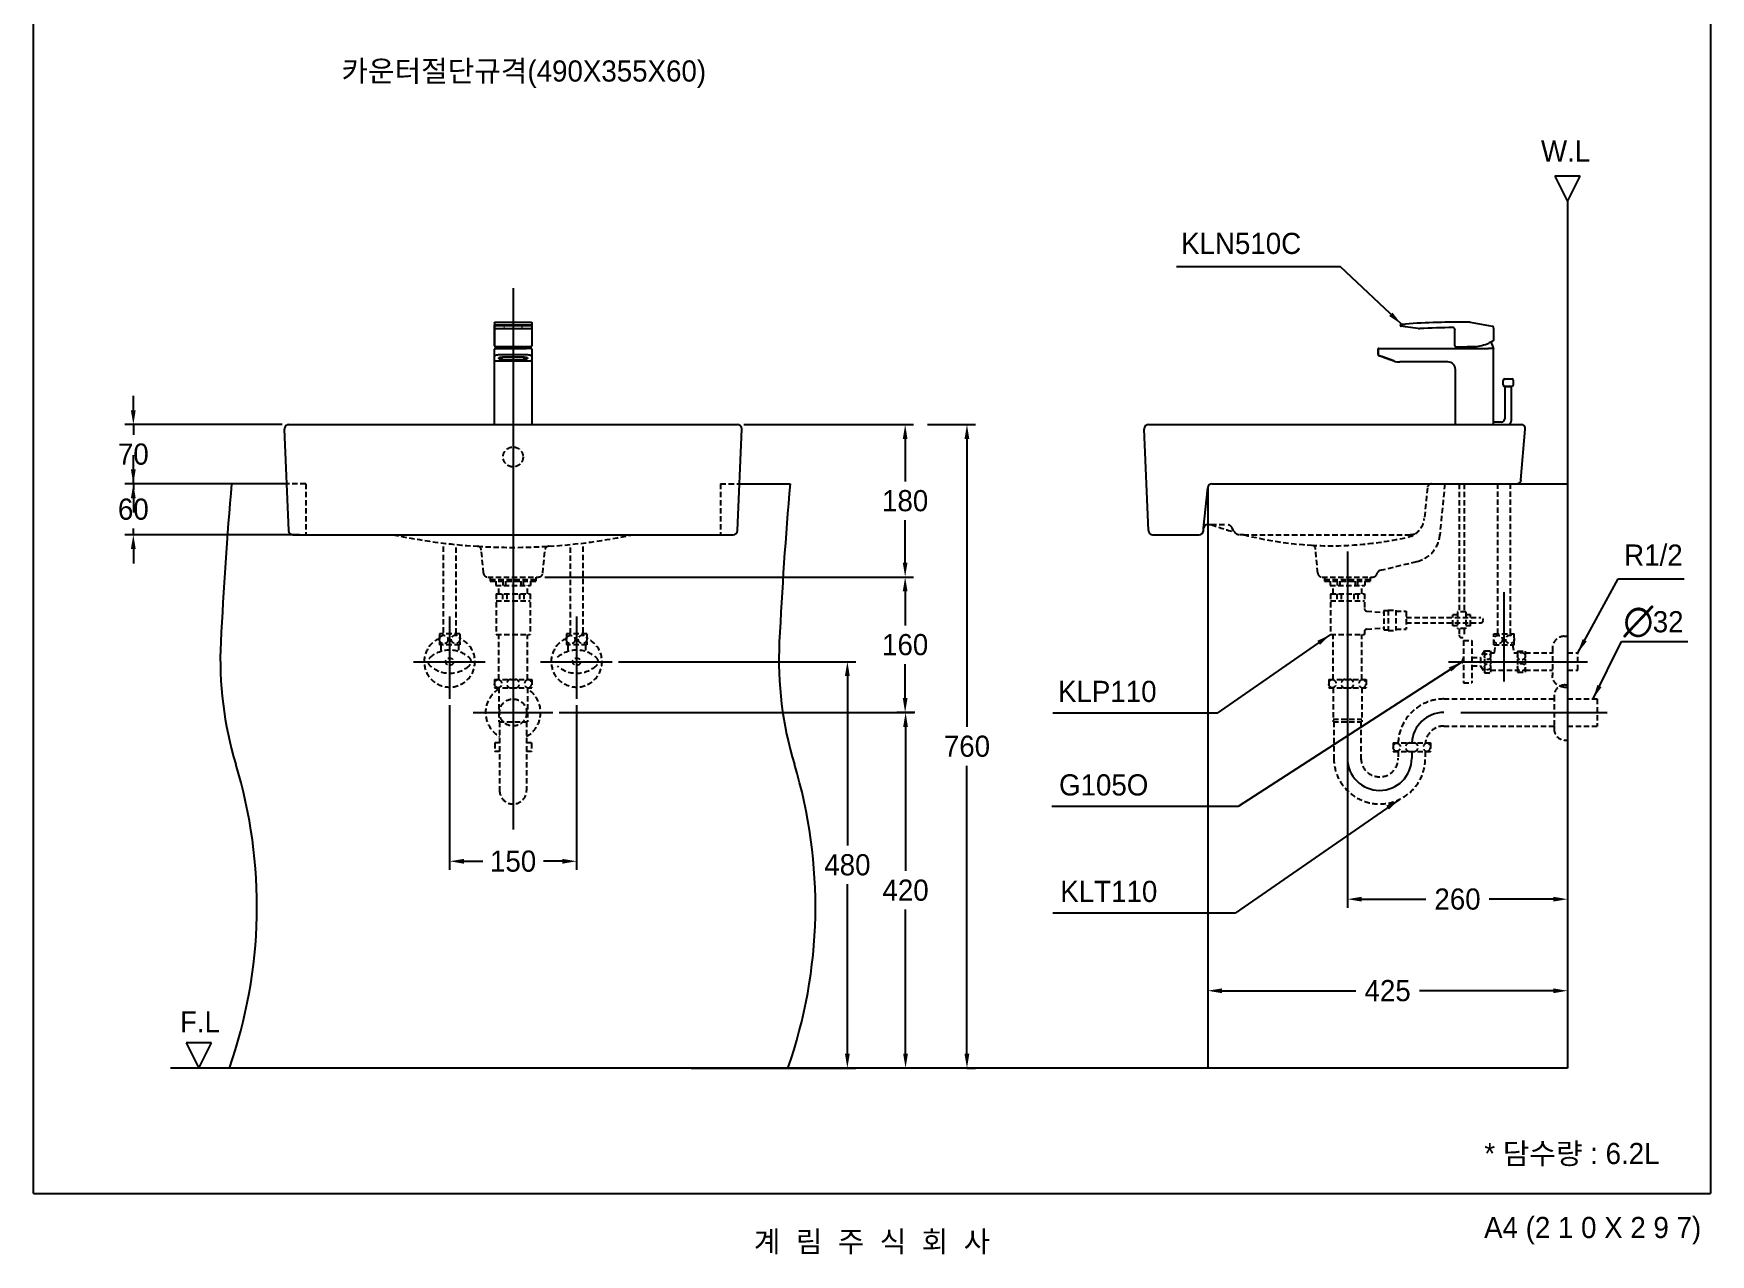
# Model space of a CAD drawing. Header units: millimetres. Extents: x 4364 to 6344, y -6858 to -4003.
# Drawn here: x 4364 to 6344, y -6858 to -5416 of the extents above; entities that cross this region are included whole.
import ezdxf
from ezdxf.enums import TextEntityAlignment as Align
from ezdxf.lldxf.tags import DXFTag

# ---------------------------------------------------------------- set-up
doc = ezdxf.new("R2010")
doc.units = ezdxf.units.MM
doc.linetypes.add('DASHED2', pattern=[9.525, 6.35, -3.175])
for name, color, linetype in [('TEXT', 7, 'Continuous'), ('내부선 및 부속', 4, 'Continuous'), ('도각라인', 7, 'Continuous'), ('외형선', 3, 'Continuous'), ('점선', 6, 'DASHED2'), ('중심선', 1, 'DASHED'), ('치수선', 7, 'Continuous')]:
    doc.layers.add(name, color=color, linetype=linetype)
doc.styles.add('____', font='')
doc.styles.add('타이틀', font='H2GTRM.TTF', dxfattribs={"height": 25})
doc.styles.get('____').set_extended_font_data('굴림')
tags = doc.linetypes.add('DASHDOT', pattern=[70, 31, -13, 13, -13]).pattern_tags.tags
tags[10:11] = [DXFTag(74, 4), DXFTag(75, 0), DXFTag(340, '0'), DXFTag(46, 0.0), DXFTag(50, 0.0), DXFTag(44, 0.0), DXFTag(45, 0.0)]
tags[8:9] = [DXFTag(74, 4), DXFTag(75, 0), DXFTag(340, '0'), DXFTag(46, 0.0), DXFTag(50, 0.0), DXFTag(44, 0.0), DXFTag(45, 0.0)]
tags[6:7] = [DXFTag(74, 4), DXFTag(75, 0), DXFTag(340, '0'), DXFTag(46, 0.0), DXFTag(50, 0.0), DXFTag(44, 0.0), DXFTag(45, 0.0)]
tags[4:5] = [DXFTag(74, 4), DXFTag(75, 0), DXFTag(340, '0'), DXFTag(46, 0.0), DXFTag(50, 0.0), DXFTag(44, 0.0), DXFTag(45, 0.0)]
tags = doc.linetypes.add('DASHED', pattern=[25.72, 12.86, -12.86]).pattern_tags.tags
tags[6:7] = [DXFTag(74, 4), DXFTag(75, 0), DXFTag(340, '0'), DXFTag(46, 0.0), DXFTag(50, 0.0), DXFTag(44, 0.0), DXFTag(45, 0.0)]
tags[4:5] = [DXFTag(74, 4), DXFTag(75, 0), DXFTag(340, '0'), DXFTag(46, 0.0), DXFTag(50, 0.0), DXFTag(44, 0.0), DXFTag(45, 0.0)]
doc.dimstyles.new('MSADIM', dxfattribs={"dimtxt": 33, "dimasz": 17, "dimexe": 10, "dimexo": 7.5, "dimgap": 10, "dimtad": 0, "dimtih": 1, "dimtoh": 1, "dimdec": 0, "dimzin": 1, "dimdsep": 46, "dimtxsty": '____', "dimcen": 11.25, "dimadec": 0, "dimazin": 0, "dimtfac": 1, "dimtdec": 0, "dimtix": 1, "dimtmove": 0, "dimatfit": 3, "dimfxl": 1, "dimtolj": 1, "dimtzin": 1, "dimarcsym": 0})

# ---------------------------------------------------------------- blocks, each defined once
blk = doc.blocks.new('*D9')
at = {"layer": '치수선', "color": 0, "linetype": 'Continuous', "lineweight": -2, "transparency": 16777216}
for p, q in [((4855.2, -6209.4), (4855.2, -6403.6)), ((5005.2, -6209.4), (5005.2, -6403.6)), ((4872.2, -6393.6), (4894.3, -6393.6)), ((4988.2, -6393.6), (4966.2, -6393.6))]:
    blk.add_line(p, q, dxfattribs=at)
at = {"layer": '치수선', "color": 0, "linetype": 'Continuous', "transparency": 16777216}
for points in [[(4872.2, -6390.8), (4872.2, -6396.5), (4855.2, -6393.6)], [(4988.2, -6390.8), (4988.2, -6396.5), (5005.2, -6393.6)]]:
    blk.add_solid(points, dxfattribs=at)
at = {"layer": '치수선', "color": 0, "linetype": 'Continuous', "transparency": 16777216, "insert": (4930.2, -6393.6), "char_height": 25, "attachment_point": 5, "style": '____'}
blk.add_mtext('\\A1;150', dxfattribs=at)
blk = doc.blocks.new('*D10')
at = {"layer": '치수선', "color": 0, "linetype": 'Continuous', "lineweight": -2, "transparency": 16777216}
for p, q in [((5054.8, -6157.9), (5334.9, -6157.9)), ((5324.9, -6174.9), (5324.9, -6375)), ((5324.9, -6620.9), (5324.9, -6420.7)), ((5140.4, -6637.9), (5334.9, -6637.9))]:
    blk.add_line(p, q, dxfattribs=at)
at = {"layer": '치수선', "color": 0, "linetype": 'Continuous', "transparency": 16777216}
for points in [[(5322, -6174.9), (5327.7, -6174.9), (5324.9, -6157.9)], [(5322, -6620.9), (5327.7, -6620.9), (5324.9, -6637.9)]]:
    blk.add_solid(points, dxfattribs=at)
at = {"layer": '치수선', "color": 0, "linetype": 'Continuous', "transparency": 16777216, "insert": (5324.9, -6397.9), "char_height": 25, "attachment_point": 5, "style": '____'}
blk.add_mtext('\\A1;480', dxfattribs=at)
blk = doc.blocks.new('*D11')
at = {"layer": '치수선', "color": 0, "linetype": 'Continuous', "lineweight": -2, "transparency": 16777216}
for p, q in [((4984.7, -6217.9), (5403.6, -6217.9)), ((5393.6, -6234.9), (5393.6, -6405)), ((5393.6, -6620.9), (5393.6, -6450.7)), ((5388.4, -6637.9), (5383.6, -6637.9))]:
    blk.add_line(p, q, dxfattribs=at)
at = {"layer": '치수선', "color": 0, "linetype": 'Continuous', "transparency": 16777216}
for points in [[(5390.8, -6234.9), (5396.4, -6234.9), (5393.6, -6217.9)], [(5390.8, -6620.9), (5396.4, -6620.9), (5393.6, -6637.9)]]:
    blk.add_solid(points, dxfattribs=at)
at = {"layer": '치수선', "color": 0, "linetype": 'Continuous', "transparency": 16777216, "insert": (5393.6, -6427.9), "char_height": 25, "attachment_point": 5, "style": '____'}
blk.add_mtext('\\A1;420', dxfattribs=at)
blk = doc.blocks.new('*D12')
at = {"layer": '치수선', "color": 0, "linetype": 'Continuous', "lineweight": -2, "transparency": 16777216}
for p, q in [((4967.7, -6057.9), (5403.1, -6057.9)), ((5393.1, -6074.9), (5393.1, -6115)), ((5393.1, -6200.9), (5393.1, -6160.7)), ((5404.6, -6217.9), (5383.1, -6217.9))]:
    blk.add_line(p, q, dxfattribs=at)
at = {"layer": '치수선', "color": 0, "linetype": 'Continuous', "transparency": 16777216}
for points in [[(5390.3, -6074.9), (5395.9, -6074.9), (5393.1, -6057.9)], [(5390.3, -6200.9), (5395.9, -6200.9), (5393.1, -6217.9)]]:
    blk.add_solid(points, dxfattribs=at)
at = {"layer": '치수선', "color": 0, "linetype": 'Continuous', "transparency": 16777216, "insert": (5393.1, -6137.9), "char_height": 25, "attachment_point": 5, "style": '____'}
blk.add_mtext('\\A1;160', dxfattribs=at)
blk = doc.blocks.new('*D13')
at = {"layer": '치수선', "color": 0, "linetype": 'Continuous', "lineweight": -2, "transparency": 16777216}
for p, q in [((5202.7, -5877.9), (5403.1, -5877.9)), ((5393.1, -5894.9), (5393.1, -5945)), ((5393.1, -6040.9), (5393.1, -5990.7)), ((4967.7, -6057.9), (5403.1, -6057.9))]:
    blk.add_line(p, q, dxfattribs=at)
at = {"layer": '치수선', "color": 0, "linetype": 'Continuous', "transparency": 16777216}
for points in [[(5390.3, -5894.9), (5395.9, -5894.9), (5393.1, -5877.9)], [(5390.3, -6040.9), (5395.9, -6040.9), (5393.1, -6057.9)]]:
    blk.add_solid(points, dxfattribs=at)
at = {"layer": '치수선', "color": 0, "linetype": 'Continuous', "transparency": 16777216, "insert": (5393.1, -5967.9), "char_height": 25, "attachment_point": 5, "style": '____'}
blk.add_mtext('\\A1;180', dxfattribs=at)
blk = doc.blocks.new('*D14')
at = {"layer": '치수선', "color": 0, "linetype": 'Continuous', "lineweight": -2, "transparency": 16777216}
for p, q in [((5419.6, -5877.9), (5476.1, -5877.9)), ((5466.1, -5894.9), (5466.1, -6235)), ((5466.1, -6620.9), (5466.1, -6280.7)), ((5465.9, -6637.9), (5476.1, -6637.9))]:
    blk.add_line(p, q, dxfattribs=at)
at = {"layer": '치수선', "color": 0, "linetype": 'Continuous', "transparency": 16777216}
for points in [[(5463.2, -5894.9), (5468.9, -5894.9), (5466.1, -5877.9)], [(5463.2, -6620.9), (5468.9, -6620.9), (5466.1, -6637.9)]]:
    blk.add_solid(points, dxfattribs=at)
at = {"layer": '치수선', "color": 0, "linetype": 'Continuous', "transparency": 16777216, "insert": (5466.1, -6257.9), "char_height": 25, "attachment_point": 5, "style": '____'}
blk.add_mtext('\\A1;760', dxfattribs=at)
blk = doc.blocks.new('*D15')
at = {"layer": '치수선', "color": 0, "linetype": 'Continuous', "lineweight": -2, "transparency": 16777216}
for p, q in [((5915.3, -6221.1), (5915.3, -6448.4)), ((6175.3, -6416), (6175.3, -6448.4)), ((5932.3, -6438.4), (6008, -6438.4)), ((6158.3, -6438.4), (6082.6, -6438.4))]:
    blk.add_line(p, q, dxfattribs=at)
at = {"layer": '치수선', "color": 0, "linetype": 'Continuous', "transparency": 16777216}
for points in [[(5932.3, -6435.5), (5932.3, -6441.2), (5915.3, -6438.4)], [(6158.3, -6435.5), (6158.3, -6441.2), (6175.3, -6438.4)]]:
    blk.add_solid(points, dxfattribs=at)
at = {"layer": '치수선', "color": 0, "linetype": 'Continuous', "transparency": 16777216, "insert": (6045.3, -6438.4), "char_height": 25, "attachment_point": 5, "style": '____'}
blk.add_mtext('\\A1;260', dxfattribs=at)
blk = doc.blocks.new('*D16')
at = {"layer": '치수선', "color": 0, "linetype": 'Continuous', "lineweight": -2, "transparency": 16777216}
for p, q in [((5750.3, -6450.1), (5750.3, -6556.5)), ((6175.3, -6518.3), (6175.3, -6556.5)), ((5767.3, -6546.5), (5925.1, -6546.5)), ((6158.3, -6546.5), (6000.4, -6546.5))]:
    blk.add_line(p, q, dxfattribs=at)
at = {"layer": '치수선', "color": 0, "linetype": 'Continuous', "transparency": 16777216}
for points in [[(5767.3, -6543.7), (5767.3, -6549.4), (5750.3, -6546.5)], [(6158.3, -6543.7), (6158.3, -6549.4), (6175.3, -6546.5)]]:
    blk.add_solid(points, dxfattribs=at)
at = {"layer": '치수선', "color": 0, "linetype": 'Continuous', "transparency": 16777216, "insert": (5962.8, -6546.5), "char_height": 25, "attachment_point": 5, "style": '____'}
blk.add_mtext('\\A1;425', dxfattribs=at)
blk = doc.blocks.new('*D17')
at = {"layer": '치수선', "color": 0, "linetype": 'Continuous', "lineweight": -2, "transparency": 16777216}
for p, q in [((4481.8, -5860.9), (4481.8, -5843.9)), ((4657.7, -5877.9), (4471.8, -5877.9)), ((4481.8, -5877.9), (4481.8, -5890)), ((4481.8, -5947.9), (4481.8, -5935.7)), ((4655.5, -5947.9), (4471.8, -5947.9)), ((4481.8, -5964.9), (4481.8, -5981.9))]:
    blk.add_line(p, q, dxfattribs=at)
at = {"layer": '치수선', "color": 0, "linetype": 'Continuous', "transparency": 16777216}
for points in [[(4478.9, -5860.9), (4484.6, -5860.9), (4481.8, -5877.9)], [(4478.9, -5964.9), (4484.6, -5964.9), (4481.8, -5947.9)]]:
    blk.add_solid(points, dxfattribs=at)
at = {"layer": '치수선', "color": 0, "linetype": 'Continuous', "transparency": 16777216, "insert": (4481.8, -5912.9), "char_height": 25, "attachment_point": 5, "style": '____'}
blk.add_mtext('\\A1;70', dxfattribs=at)
blk = doc.blocks.new('*D18')
at = {"layer": '치수선', "color": 0, "linetype": 'Continuous', "lineweight": -2, "transparency": 16777216}
for p, q in [((4481.8, -5930.9), (4481.8, -5913.9)), ((4655.5, -5947.9), (4471.8, -5947.9)), ((4481.8, -5947.9), (4481.8, -5955)), ((4677.8, -6007.9), (4471.8, -6007.9)), ((4481.8, -6007.9), (4481.8, -6000.7)), ((4481.8, -6024.9), (4481.8, -6041.9))]:
    blk.add_line(p, q, dxfattribs=at)
at = {"layer": '치수선', "color": 0, "linetype": 'Continuous', "transparency": 16777216}
for points in [[(4478.9, -5930.9), (4484.6, -5930.9), (4481.8, -5947.9)], [(4478.9, -6024.9), (4484.6, -6024.9), (4481.8, -6007.9)]]:
    blk.add_solid(points, dxfattribs=at)
at = {"layer": '치수선', "color": 0, "linetype": 'Continuous', "transparency": 16777216, "insert": (4481.8, -5977.9), "char_height": 25, "attachment_point": 5, "style": '____'}
blk.add_mtext('\\A1;60', dxfattribs=at)
blk = doc.blocks.new('수전_정면')
at = {"layer": '내부선 및 부속', "linetype": 'Continuous'}
for p, q in [((4908.2, -5757.8), (4908.2, -5760.1)), ((4908.2, -5757.8), (4908.2, -5758)), ((4908.2, -5758), (4908.2, -5761.8)), ((4908.2, -5761.4), (4908.2, -5760.1)), ((4908.2, -5763.4), (4908.2, -5761.4)), ((4909.2, -5756.8), (4951.2, -5756.8)), ((4946.2, -5760.5), (4914.2, -5760.5)), ((4914.2, -5760.5), (4914.2, -5760.7)), ((4914.2, -5760.7), (4946.2, -5760.7)), ((4920.2, -5761), (4919.2, -5761)), ((4919.2, -5761), (4919.2, -5761.7)), ((4919.2, -5761.7), (4919.2, -5761.9)), ((4920.2, -5761.9), (4920.2, -5761)), ((4920.2, -5761.7), (4920.2, -5761)), ((4920.2, -5761.9), (4920.2, -5761.7)), ((4940.2, -5761), (4940.2, -5761.7)), ((4941.2, -5761), (4940.2, -5761)), ((4940.2, -5761.7), (4940.2, -5761.9)), ((4941.2, -5761.7), (4941.2, -5761)), ((4941.2, -5761.9), (4941.2, -5761)), ((4941.2, -5761.9), (4941.2, -5761.7)), ((4946.2, -5760.7), (4946.2, -5760.5)), ((4952.2, -5757.8), (4952.2, -5760.1)), ((4952.2, -5760.1), (4952.2, -5761.4)), ((4952.2, -5761.4), (4952.2, -5763.4)), ((4908.2, -5761.8), (4908.2, -5762.7)), ((4908.2, -5784.9), (4908.2, -5762.2)), ((4908.2, -5762.2), (4908.2, -5763.5)), ((4908.2, -5763.9), (4908.2, -5762.7)), ((4908.2, -5763.5), (4908.2, -5763.4)), ((4908.2, -5763.9), (4908.2, -5780.7)), ((4908.2, -5780.7), (4908.2, -5784.9)), ((4909.2, -5764.4), (4951.2, -5764.4)), ((4919.2, -5761.9), (4920.2, -5761.9)), ((4940.2, -5761.9), (4941.2, -5761.9)), ((4941.2, -5761.9), (4940.2, -5761.9)), ((4941.2, -5761.9), (4941.2, -5761.9)), ((4951.2, -5764.5), (4951.2, -5764.4)), ((4952.2, -5762.2), (4952.2, -5762.2)), ((4952.2, -5762.2), (4952.2, -5784.9)), ((4952.2, -5763.5), (4952.2, -5763.4)), ((4908.2, -5797), (4908.2, -5788.9)), ((4908.2, -5877.9), (4908.2, -5788.9)), ((4908.2, -5801.7), (4908.2, -5797)), ((4909.7, -5785.9), (4909.2, -5785.9)), ((4909.2, -5787.9), (4914.2, -5787.9)), ((4950.8, -5785.9), (4909.7, -5785.9)), ((4914.2, -5787.9), (4946.2, -5787.9)), ((4914.2, -5795.2), (4946.2, -5795.2)), ((4943.2, -5798.1), (4917.2, -5798.1)), ((4917.2, -5800.9), (4917.2, -5798.1)), ((4917.2, -5800.9), (4943.2, -5800.9)), ((4943.2, -5800.9), (4943.2, -5798.1)), ((4951.2, -5787.9), (4946.2, -5787.9)), ((4951.2, -5785.9), (4950.8, -5785.9)), ((4952.2, -5788.9), (4952.2, -5797)), ((4952.2, -5797), (4952.2, -5801.7)), ((4908.2, -5802.9), (4908.2, -5801.7)), ((4908.2, -5877.9), (4908.2, -5802.9)), ((4909.2, -5802.6), (4951.2, -5802.6)), ((4952.2, -5802.9), (4952.2, -5801.7)), ((4952.2, -5802.9), (4952.2, -5802.9)), ((4952.2, -5802.9), (4952.2, -5877.9))]:
    blk.add_line(p, q, dxfattribs=at)
for centre, radius, start, end in [((4951.2, -5763.5), 1, 270, 0), ((4909.2, -5784.9), 1, 180, 270), ((4909.2, -5788.9), 1, 90, 180), ((4909.2, -5788.9), 1, 90, 180), ((4937.9, -5792.9), 27.6, 165.1842, 169.4357), ((4923.6, -5792.9), 27.6, 10.5643, 14.8158), ((4951.2, -5784.9), 1, 270, 0), ((4951.2, -5788.9), 1, 0, 90)]:
    blk.add_arc(centre, radius, start, end, dxfattribs=at)
for points, knots in [([(4914.2, -5760.5), (4913.8, -5760.5), (4913.1, -5760.5), (4912.3, -5760.5), (4911.6, -5760.4), (4911, -5760.4), (4910.3, -5760.4), (4909.7, -5760.3), (4909.2, -5760.3), (4909, -5760.3), (4908.9, -5760.3), (4908.7, -5760.2), (4908.3, -5760.2), (4908.2, -5760.1), (4908.2, -5760.1)], [0, 0, 0, 0, 0.142857, 0.214286, 0.285714, 0.357143, 0.428571, 0.571429, 0.642857, 0.678571, 0.696429, 0.714286, 0.857143, 1, 1, 1, 1]), ([(4908.2, -5761.4), (4908.2, -5761.3), (4908.7, -5761), (4910.4, -5760.8), (4912.5, -5760.7), (4913.8, -5760.7), (4914.2, -5760.7)], [0, 0, 0, 0, 0.285714, 0.571429, 0.857143, 1, 1, 1, 1]), ([(4908.3, -5757.7), (4908.3, -5757.7), (4908.3, -5757.6), (4908.3, -5757.4), (4908.5, -5757.2), (4908.7, -5757), (4909, -5756.9), (4909.1, -5756.8), (4909.2, -5756.8)], [0, 0, 0, 0, 0.097046, 0.215477, 0.366984, 0.6013, 0.806128, 1, 1, 1, 1]), ([(4952.1, -5760.2), (4952.1, -5760.2), (4952, -5760.2), (4951.7, -5760.3), (4951, -5760.3), (4950.2, -5760.4), (4949.5, -5760.4), (4948.7, -5760.4), (4947.6, -5760.5), (4946.7, -5760.5), (4946.2, -5760.5)], [0, 0, 0, 0, 0.022938, 0.185782, 0.348626, 0.511469, 0.592891, 0.674313, 0.837156, 1, 1, 1, 1]), ([(4946.2, -5760.7), (4947.1, -5760.7), (4948.9, -5760.7), (4951.1, -5760.9), (4951.9, -5761.1), (4952.1, -5761.2), (4952.1, -5761.2)], [0, 0, 0, 0, 0.32589, 0.651781, 0.977671, 1, 1, 1, 1]), ([(4951.2, -5756.8), (4951.3, -5756.8), (4951.4, -5756.8), (4951.6, -5756.9), (4951.8, -5757), (4952, -5757.2), (4952.1, -5757.3), (4952.2, -5757.5), (4952.2, -5757.6), (4952.2, -5757.7), (4952.2, -5757.7), (4952.2, -5757.8)], [0, 0, 0, 0, 0.020818, 0.239105, 0.419032, 0.574027, 0.708164, 0.821662, 0.913084, 0.980269, 1, 1, 1, 1]), ([(4908.2, -5797), (4908.2, -5796.7), (4908.7, -5796.2), (4910.4, -5795.5), (4912.5, -5795.2), (4913.8, -5795.2), (4914.2, -5795.2)], [0, 0, 0, 0, 0.285714, 0.571429, 0.857143, 1, 1, 1, 1]), ([(4946.2, -5795.2), (4947.1, -5795.2), (4948.9, -5795.3), (4951.1, -5795.8), (4951.9, -5796.3), (4952.1, -5796.6), (4952.1, -5796.6)], [0, 0, 0, 0, 0.326484, 0.652968, 0.979452, 1, 1, 1, 1]), ([(4908.2, -5802.8), (4908.2, -5802.9), (4908.2, -5802.9), (4908.2, -5803), (4908.3, -5803), (4908.3, -5803.1)], [0, 0, 0, 0, 0.003909, 0.003909, 1, 1, 1, 1]), ([(4952.2, -5803), (4952.2, -5803.1), (4952.2, -5803.1), (4952.2, -5803.1), (4952.2, -5803.1)], [0, 0, 0, 0, 0.705199, 1, 1, 1, 1])]:
    blk.add_open_spline(points, degree=3, knots=knots, dxfattribs=at)
for points, degree in [([(4952.2, -5759.9), (4952.2, -5760.1), (4952.1, -5760.2)], 2), ([(4952.2, -5760.1), (4952.2, -5760.1), (4952.2, -5760.2), (4952.1, -5760.2)], 3), ([(4952.1, -5761.2), (4952.2, -5761.4), (4952.2, -5761.5)], 2), ([(4952.1, -5761.2), (4952.2, -5761.3), (4952.2, -5761.3), (4952.2, -5761.4)], 3), ([(4952.2, -5759.9), (4952.2, -5760), (4952.2, -5760.1), (4952.2, -5760.1)], 3), ([(4952.2, -5761.4), (4952.2, -5761.4), (4952.2, -5761.5), (4952.2, -5761.5)], 3), ([(4951.9, -5764.3), (4951.8, -5764.4), (4951.8, -5764.5), (4951.7, -5764.5)], 3), ([(4951.7, -5764.4), (4951.7, -5764.4), (4951.7, -5764.5), (4951.7, -5764.5)], 3), ([(4952.1, -5796.6), (4952.2, -5796.7), (4952.2, -5796.9), (4952.2, -5797)], 3), ([(4952.1, -5796.6), (4952.2, -5796.9), (4952.2, -5797.2)], 2), ([(4952.2, -5797), (4952.2, -5797), (4952.2, -5797.1), (4952.2, -5797.2)], 3)]:
    blk.add_open_spline(points, degree=degree, dxfattribs=at)
for points in [[(4909.2, -5764.4), (4908.2, -5764.4), (4908.2, -5763.4)], [(4952.2, -5763.4), (4952.2, -5764.4), (4951.2, -5764.4)], [(4909.2, -5802.6), (4908.2, -5802.6), (4908.2, -5801.7)], [(4952.2, -5801.7), (4952.2, -5802.6), (4951.2, -5802.6)]]:
    blk.add_rational_spline(points, [1, 0.707106769085, 1], degree=2, dxfattribs=at)
for points in [[(4917.2, -5800.9), (4913.2, -5800.9), (4913.2, -5799.5), (4913.2, -5798.1), (4917.2, -5798.1)], [(4943.2, -5798.1), (4947.2, -5798.1), (4947.2, -5799.5), (4947.2, -5800.9), (4943.2, -5800.9)]]:
    blk.add_rational_spline(points, [1, 0.707106769085, 1, 0.707106769085, 1], degree=2, knots=[0, 0, 0, 0.5, 0.5, 1, 1, 1], dxfattribs=at)
blk = doc.blocks.new('수전_측면')
at = {"layer": '내부선 및 부속', "linetype": 'Continuous'}
for p, q in [((5977.8, -5760.7), (5977.8, -5760.5)), ((5977.8, -5760.5), (5977.8, -5760.7)), ((5983.6, -5762.3), (5978.6, -5761.7)), ((6060.2, -5757), (6081.9, -5760.8)), ((6081.9, -5760.8), (6086.9, -5761.7)), ((5998.7, -5764.4), (5983.6, -5762.3)), ((6042.3, -5784.9), (6042.3, -5766.3)), ((6087.8, -5762.7), (6087.8, -5762.8)), ((6087.8, -5763.9), (6087.8, -5762.8)), ((6087.8, -5763.9), (6087.8, -5778.3)), ((5951.5, -5795.2), (5951.5, -5788.9)), ((5951.5, -5788.9), (5951.5, -5795.2)), ((5957.2, -5797.9), (5952.2, -5796.1)), ((5952.2, -5796.1), (5957.2, -5797.9)), ((5952.5, -5787.9), (5957.5, -5787.9)), ((5957.2, -5797.9), (5970.2, -5802.6)), ((5970.2, -5802.6), (5957.2, -5797.9)), ((5957.5, -5787.9), (6081.8, -5787.9)), ((5957.8, -5798.1), (5965.3, -5800.9)), ((5965.3, -5800.9), (5957.8, -5798.1)), ((6043.3, -5785.9), (6056.7, -5785.9)), ((6043.8, -5785.9), (6048.2, -5785.9)), ((6058.8, -5785.9), (6056.7, -5785.9)), ((6065.8, -5785.9), (6058.8, -5785.9)), ((6086.8, -5787.9), (6081.8, -5787.9)), ((6086.8, -5787.9), (6087.8, -5787.9)), ((6087.8, -5787.9), (6087.8, -5788.9)), ((6087.8, -5877.9), (6087.8, -5788.9)), ((6033.8, -5803.9), (5977, -5803.9)), ((6042.8, -5877.9), (6042.8, -5812.9)), ((6099.2, -5830.9), (6099.2, -5825.9)), ((6105.2, -5832.9), (6101.1, -5832.9)), ((6101.2, -5823.9), (6109.3, -5823.9)), ((6101.2, -5832.9), (6101.2, -5870.9)), ((6101.2, -5832.9), (6109.2, -5832.9)), ((6107.5, -5832.9), (6102.8, -5832.9)), ((6109.2, -5832.9), (6105.2, -5832.9)), ((6109.3, -5832.9), (6105.2, -5832.9)), ((6109.2, -5870.9), (6109.2, -5832.9)), ((6111.2, -5825.8), (6111.2, -5830.9)), ((6087.8, -5855.9), (6087.8, -5850.9))]:
    blk.add_line(p, q, dxfattribs=at)
for centre, radius, start, end in [((5978.8, -5760.7), 1, 202.1993, 262.1993), ((5978.8, -5760.7), 1, 202.1993, 262.1993), ((5978.8, -5760.7), 1, 202.1993, 262.1993), ((5978.8, -5760.7), 1, 202.1993, 262.1993), ((6051.5, -6756.8), 1000, 89.5936, 93.8863), ((6058.5, -5766.8), 10, 80, 89.5936), ((6000.1, -5754.5), 10, 262.1993, 272.9349), ((6051.5, -6756.8), 993.6, 90.6538, 92.9349), ((6039, -5766.4), 3.34, 2.007, 69.3544), ((6060.6, -5792.9), 27.6, 10.5643, 27.3016), ((5952.5, -5788.9), 1, 90, 180), ((5952.5, -5788.9), 1, 90, 180), ((6043.3, -5784.9), 1, 180, 270), ((6074.9, -5792.9), 27.6, 165.1842, 169.4357), ((6060.2, -5730.3), 55.8, 275.72, 293.156), ((5977, -5783.9), 20, 250, 270), ((5977, -5783.9), 20, 250, 270), ((6033.8, -5812.9), 9, 0, 90), ((6101.2, -5825.9), 2, 90, 180), ((6101.1, -5830.9), 1.92, 180, 270), ((6109.3, -5825.8), 1.92, 0, 90), ((6109.3, -5830.9), 1.92, 270, 0)]:
    blk.add_arc(centre, radius, start, end, dxfattribs=at)
for points, degree in [([(5978.7, -5759.5), (5978.2, -5759.5), (5977.8, -5760), (5977.8, -5760.5)], 3), ([(5977.8, -5760.7), (5977.8, -5761.1), (5978.2, -5761.6), (5978.6, -5761.7)], 3), ([(5978.4, -5759.5), (5978.5, -5759.5), (5978.5, -5759.5), (5978.5, -5759.5)], 3), ([(6081.9, -5760.8), (6081.9, -5760.8), (6081.9, -5760.8), (6081.9, -5760.8)], 3), ([(6087.8, -5762.7), (6087.8, -5762.2), (6087.4, -5761.8), (6086.9, -5761.7)], 3), ([(6082.6, -5781.4), (6082.4, -5781.5), (6082.1, -5781.6)], 2), ([(5951.5, -5795.2), (5951.5, -5795.6), (5951.8, -5796), (5952.2, -5796.1)], 3), ([(6082.2, -5781.6), (6082.2, -5781.6), (6082.2, -5781.6), (6082.1, -5781.6)], 3)]:
    blk.add_open_spline(points, degree=degree, dxfattribs=at)
for points, knots in [([(5978.7, -5759.5), (5978.5, -5759.5), (5978.3, -5759.5), (5978.1, -5759.7), (5977.9, -5759.9), (5977.8, -5760.2), (5977.8, -5760.4), (5977.8, -5760.5)], [0, 0, 0, 0, 0.285714, 0.428571, 0.571429, 0.785714, 1, 1, 1, 1]), ([(5978.7, -5759.5), (5978.7, -5759.5), (5978.8, -5759.5), (5979.1, -5759.4), (5979.5, -5759.4), (5979.9, -5759.4), (5980.6, -5759.3), (5981.5, -5759.3), (5982.6, -5759.2), (5983.3, -5759.1), (5983.7, -5759.1)], [0, 0, 0, 0, 0.142857, 0.285714, 0.357143, 0.428571, 0.571429, 0.714286, 0.857143, 1, 1, 1, 1]), ([(6087.1, -5779.2), (6087.1, -5779.2), (6087, -5779.3), (6086.8, -5779.4), (6086.4, -5779.6), (6086.1, -5779.8), (6085.7, -5780), (6085.3, -5780.2), (6084.8, -5780.4), (6084.1, -5780.7), (6083.5, -5781), (6082.9, -5781.3), (6082.7, -5781.4), (6082.6, -5781.5)], [0, 0, 0, 0, 0.022972, 0.19686, 0.283804, 0.370748, 0.457692, 0.5229, 0.63158, 0.718524, 0.892412, 0.935884, 1, 1, 1, 1]), ([(6086.7, -5779.4), (6086.7, -5779.4), (6086.7, -5779.4), (6086.7, -5779.5), (6086.6, -5779.5), (6086.6, -5779.5), (6086.5, -5779.5), (6086.4, -5779.6), (6086.4, -5779.6), (6086.3, -5779.7), (6086.3, -5779.7), (6086.2, -5779.7), (6086.2, -5779.7), (6086.1, -5779.8), (6086.1, -5779.8), (6086, -5779.8), (6085.9, -5779.9), (6085.7, -5780), (6085.7, -5780), (6085.5, -5780.1), (6085.4, -5780.1), (6085.3, -5780.2), (6085.2, -5780.2), (6085.2, -5780.2), (6085.2, -5780.2), (6085.1, -5780.3)], [0, 0, 0, 0, 0.147203, 0.147203, 0.295653, 0.295653, 0.37051, 0.37051, 0.483564, 0.483564, 0.521467, 0.521467, 0.597561, 0.597561, 0.635788, 0.635788, 0.751471, 0.751471, 0.829397, 0.829397, 0.947331, 0.947331, 0.986892, 0.986892, 1, 1, 1, 1]), ([(6087.6, -5778.3), (6087.6, -5778.4), (6087.6, -5778.6), (6087.5, -5778.8), (6087.4, -5779.1), (6087.2, -5779.2), (6087.1, -5779.2)], [0, 0, 0, 0, 0.250001, 0.499999, 0.749998, 1, 1, 1, 1]), ([(6087.6, -5778.3), (6087.6, -5778.3), (6087.7, -5778.3), (6087.8, -5778.3), (6087.8, -5778.3)], [0, 0, 0, 0, 0.15708, 1, 1, 1, 1]), ([(5951.5, -5795.2), (5951.5, -5795.2), (5951.5, -5795.4), (5951.6, -5795.6), (5951.8, -5795.8), (5951.9, -5796), (5952.1, -5796.1), (5952.2, -5796.1)], [0, 0, 0, 0, 0.214286, 0.428571, 0.571429, 0.714286, 1, 1, 1, 1])]:
    blk.add_open_spline(points, degree=3, knots=knots, dxfattribs=at)
at = {"layer": 'TEXT', "insert": (5718.9, -5651.4), "char_height": 25, "width": 380.447, "attachment_point": 1, "line_spacing_factor": 0.963855, "style": '타이틀'}
blk.add_mtext('\\A1;KLN510C', dxfattribs=at)
at = {"layer": '치수선', "linetype": 'Continuous'}
blk.add_leader([(5979, -5759.3), (5907, -5691.5), (5713.6, -5691.5)], dimstyle='MSADIM', override={"dimtxt": 25}, dxfattribs=at)

msp = doc.modelspace()

# ---------------------------------------------------------------- linework, layer by layer
at = {"layer": '내부선 및 부속', "linetype": 'Continuous'}
for p, q in [((6087.8, -5877.9), (6087.8, -5855.9)), ((6097.2, -5874.9), (6087.8, -5874.9)), ((4663, -5947.9), (4597.8, -5947.9)), ((5197.5, -5947.9), (5257.3, -5947.9))]:
    msp.add_line(p, q, dxfattribs=at)
at = {"layer": '내부선 및 부속'}
for p, q in [((5745.5, -6000.4), (5750.3, -5952.4)), ((5750.3, -5952.6), (5750.3, -6637.9)), ((5755.3, -5947.9), (6115.3, -5947.9))]:
    msp.add_line(p, q, dxfattribs=at)
at = {"layer": '내부선 및 부속', "linetype": 'Continuous'}
for centre, radius, start, end in [((6097.2, -5870.9), 4, 270, 0), ((6097.2, -5870.9), 12, 324.3147, 0), ((9555.7, -6379.7), 4976.7, 175.0214, 177.1769), ((10215.2, -6379.7), 4976.7, 175.0214, 177.1769), ((5009.6, -6155.6), 425.1, 177.1769, 196.87), ((5669.1, -6155.6), 425.1, 177.1769, 196.87), ((4049.3, -6446.8), 578.4, 340.7085, 16.87), ((4708.8, -6446.8), 578.4, 340.7085, 16.87)]:
    msp.add_arc(centre, radius, start, end, dxfattribs=at)
at = {"layer": '내부선 및 부속'}
msp.add_arc((5755.3, -5952.9), 5, 90, 174.3449, dxfattribs=at)
at = {"layer": '도각라인'}
for p, q in [((4364, -6785.9), (4364, -4002.9)), ((6344, -4002.9), (6344, -6785.9)), ((4364, -6785.9), (6344, -6785.9))]:
    msp.add_line(p, q, dxfattribs=at)
at = {"layer": '외형선', "linetype": 'Continuous'}
for p, q in [((6190.3, -5584.6), (6160.3, -5584.6)), ((6160.3, -5584.6), (6175.3, -5614.6)), ((6175.3, -5614.6), (6190.3, -5584.6)), ((6175.3, -5614.6), (6175.3, -6637.9)), ((6115.3, -5947.9), (6175.3, -5947.9)), ((4574.1, -6607.9), (4544.1, -6607.9)), ((4544.1, -6607.9), (4559.1, -6637.9)), ((4559.1, -6637.9), (4574.1, -6607.9)), ((6175.3, -6637.9), (4525.8, -6637.9))]:
    msp.add_line(p, q, dxfattribs=at)
at = {"layer": '외형선'}
for p, q in [((4665.2, -5877.9), (5195.2, -5877.9)), ((5680.3, -5877.9), (6120.3, -5877.9)), ((4665.3, -6003.1), (4660.3, -5883.1)), ((5195.2, -6003.1), (5200.2, -5883.1)), ((5680.3, -6003.1), (5675.3, -5883.1)), ((6120.2, -5943.3), (6125.2, -5883.3)), ((4670.2, -6007.9), (4788.7, -6007.9)), ((4788.7, -6007.9), (5071.8, -6007.9)), ((5071.8, -6007.9), (5190.2, -6007.9)), ((5685.3, -6007.9), (5740.3, -6007.9)), ((5745.2, -6003.3), (5745.5, -6000.4))]:
    msp.add_line(p, q, dxfattribs=at)
for centre, start, end in [((4665.2, -5882.9), 90, 182.3859), ((5195.2, -5882.9), 357.6141, 90), ((5680.3, -5882.9), 90, 182.3859), ((6120.3, -5882.9), 355.2364, 90), ((6115.3, -5942.9), 270, 0), ((5750.5, -6000.9), 90, 174.3449), ((4670.2, -6002.9), 180, 270), ((5190.2, -6002.9), 270, 0), ((5685.3, -6002.9), 180, 270), ((5740.3, -6002.9), 270, 354.3449)]:
    msp.add_arc(centre, 5, start, end, dxfattribs=at)
at = {"layer": '점선'}
for p, q in [((4685.3, -5947.9), (4663, -5947.9)), ((4685.3, -5947.9), (4685.3, -6007.9)), ((5175.2, -5947.9), (5197.5, -5947.9)), ((5175.2, -5947.9), (5175.2, -6007.9)), ((6009.7, -5952.4), (6006.2, -5988.8)), ((6030.3, -5947.9), (6024.3, -6008.8)), ((6047.3, -5947.9), (6047.3, -6098.9)), ((6053.3, -5947.9), (6053.3, -6098.9)), ((6092.8, -6125.1), (6092.8, -5947.9)), ((6107.8, -6125.1), (6107.8, -5947.9)), ((5750.5, -5995.9), (5754.3, -5995.9)), ((5754.3, -5995.9), (5772.3, -5995.9)), ((5781.2, -6003.6), (5779.3, -6000.1)), ((5792.7, -6007.9), (5788.3, -6007.9)), ((5792.7, -6007.9), (5988.9, -6007.9)), ((4847.7, -6022), (4847.7, -6125.1)), ((4862.7, -6023), (4862.7, -6125.1)), ((4895.3, -6053.3), (4892.7, -6026.1)), ((4965.2, -6053.3), (4967.8, -6026.1)), ((4997.7, -6023), (4997.7, -6125.1)), ((5012.7, -6022), (5012.7, -6125.1)), ((5880.3, -6053.3), (5877.7, -6024.9)), ((4900.2, -6057.9), (4960.2, -6057.9)), ((4903.2, -6057.9), (4903.2, -6062.9)), ((4957.2, -6057.9), (4957.2, -6062.9)), ((5885.3, -6057.9), (5945.3, -6057.9)), ((5888.3, -6057.9), (5888.3, -6062.9)), ((5942.3, -6057.9), (5942.3, -6062.9)), ((5949.9, -6054.8), (5950.6, -6052.9)), ((5954.1, -6050), (5997.7, -6039.4)), ((4903.2, -6060.9), (4957.2, -6060.9)), ((4903.2, -6062.9), (4957.2, -6062.9)), ((4909.7, -6062.9), (4909.7, -6067.9)), ((4909.7, -6067.9), (4950.7, -6067.9)), ((4910.2, -6077.9), (4910.2, -6125.9)), ((4910.2, -6077.9), (4950.2, -6077.9)), ((4913.2, -6077.9), (4913.2, -6067.9)), ((4917.7, -6077.9), (4917.7, -6085.9)), ((4918.2, -6062.9), (4918.2, -6067.9)), ((4921.2, -6062.9), (4921.2, -6067.9)), ((4922.7, -6077.9), (4922.7, -6085.9)), ((4937.7, -6077.9), (4937.7, -6085.9)), ((4939.2, -6062.9), (4939.2, -6067.9)), ((4942.2, -6062.9), (4942.2, -6067.9)), ((4942.7, -6077.9), (4942.7, -6085.9)), ((4947.2, -6077.9), (4947.2, -6067.9)), ((4950.2, -6077.9), (4950.2, -6125.9)), ((4950.7, -6062.9), (4950.7, -6067.9)), ((5888.3, -6060.9), (5942.3, -6060.9)), ((5888.3, -6062.9), (5942.3, -6062.9)), ((5894.8, -6062.9), (5894.8, -6067.9)), ((5894.8, -6067.9), (5935.8, -6067.9)), ((5895.3, -6077.9), (5895.3, -6125.9)), ((5895.3, -6077.9), (5935.3, -6077.9)), ((5898.3, -6077.9), (5898.3, -6067.9)), ((5902.8, -6077.9), (5902.8, -6085.9)), ((5903.3, -6062.9), (5903.3, -6067.9)), ((5906.3, -6062.9), (5906.3, -6067.9)), ((5907.8, -6077.9), (5907.8, -6085.9)), ((5922.8, -6077.9), (5922.8, -6085.9)), ((5924.3, -6062.9), (5924.3, -6067.9)), ((5927.3, -6062.9), (5927.3, -6067.9)), ((5927.8, -6077.9), (5927.8, -6085.9)), ((5932.3, -6077.9), (5932.3, -6067.9)), ((5935.3, -6077.9), (5935.3, -6095.1)), ((5935.8, -6062.9), (5935.8, -6067.9)), ((4910.2, -6085.9), (4950.2, -6085.9)), ((5895.3, -6085.9), (5935.3, -6085.9)), ((5938, -6098.1), (5958.3, -6099.9)), ((5958.3, -6097.4), (5958.3, -6120.4)), ((5958.3, -6097.4), (5963.3, -6097.4)), ((5963.3, -6096.9), (5963.3, -6120.9)), ((5963.3, -6096.9), (5972.3, -6096.9)), ((5972.3, -6096.9), (5972.3, -6120.9)), ((5972.3, -6098.1), (5984.8, -6098.1)), ((5984.8, -6098.1), (5984.8, -6119.6)), ((5938, -6119.6), (5958.3, -6117.9)), ((5984.8, -6105.9), (6072.8, -6105.9)), ((5984.8, -6111.9), (6072.8, -6111.9)), ((6039.8, -6115.4), (6039.8, -6102.4)), ((6045.3, -6102.4), (6039.8, -6102.4)), ((6045.3, -6115.4), (6039.8, -6115.4)), ((6055.3, -6098.9), (6045.3, -6098.9)), ((6045.3, -6098.9), (6045.3, -6118.9)), ((6055.3, -6098.9), (6055.3, -6118.9)), ((6060.8, -6102.4), (6055.3, -6102.4)), ((6060.8, -6115.4), (6055.3, -6115.4)), ((6060.8, -6115.4), (6060.8, -6102.4)), ((4843.2, -6125.1), (4843.2, -6138.1)), ((4867.2, -6125.1), (4843.2, -6125.1)), ((4867.2, -6125.1), (4867.2, -6138.1)), ((4910.2, -6125.9), (4950.2, -6125.9)), ((4913.2, -6178.9), (4913.2, -6125.9)), ((4947.2, -6178.9), (4947.2, -6125.9)), ((4993.2, -6125.1), (4993.2, -6138.1)), ((5017.2, -6125.1), (4993.2, -6125.1)), ((5017.2, -6125.1), (5017.2, -6138.1)), ((5895.3, -6125.9), (5935.3, -6125.9)), ((5898.3, -6178.9), (5898.3, -6125.9)), ((5932.3, -6178.9), (5932.3, -6125.9)), ((5935.3, -6122.6), (5935.3, -6125.9)), ((5958.3, -6120.4), (5963.3, -6120.4)), ((5963.3, -6120.9), (5972.3, -6120.9)), ((5972.3, -6119.6), (5984.8, -6119.6)), ((6055.3, -6118.9), (6045.3, -6118.9)), ((6047.3, -6118.9), (6047.3, -6126.5)), ((6052.3, -6132.9), (6052.3, -6182.9)), ((6052.3, -6132.9), (6062.3, -6132.9)), ((6053.3, -6118.9), (6053.3, -6126.5)), ((6062.3, -6132.9), (6062.3, -6182.9)), ((6088.3, -6125.1), (6112.3, -6125.1)), ((6088.3, -6138.1), (6088.3, -6125.1)), ((6112.3, -6138.1), (6112.3, -6125.1)), ((6171.3, -6127.9), (6175.3, -6127.9)), ((4867.2, -6138.1), (4843.2, -6138.1)), ((4844.7, -6138.1), (4844.7, -6145.5)), ((4865.7, -6138.1), (4865.7, -6145.5)), ((5017.2, -6138.1), (4993.2, -6138.1)), ((4994.7, -6138.1), (4994.7, -6145.5)), ((5015.7, -6138.1), (5015.7, -6145.5)), ((6062.3, -6153.1), (6072.3, -6153.1)), ((6077.3, -6144.9), (6072.3, -6153.1)), ((6072.3, -6153.1), (6072.3, -6162.6)), ((6077.3, -6144.9), (6084.3, -6144.9)), ((6077.3, -6144.9), (6077.3, -6170.9)), ((6084.3, -6144.9), (6084.3, -6170.9)), ((6084.3, -6147.6), (6088.8, -6147.6)), ((6088.3, -6138.1), (6112.3, -6138.1)), ((6088.8, -6147.6), (6090.3, -6138.1)), ((6110.3, -6138.1), (6111.8, -6147.6)), ((6111.8, -6147.6), (6116.3, -6147.6)), ((6116.3, -6145.4), (6116.3, -6170.4)), ((6116.3, -6145.4), (6125.3, -6145.4)), ((6125.3, -6145.4), (6125.3, -6170.4)), ((6125.3, -6147.6), (6157.3, -6147.6)), ((6157.3, -6141.9), (6157.3, -6173.9)), ((6175.3, -6147.6), (6187.3, -6147.6)), ((6187.3, -6168.1), (6187.3, -6147.6)), ((6062.3, -6162.6), (6072.3, -6162.6)), ((6072.3, -6162.6), (6077.3, -6170.9)), ((6077.3, -6170.9), (6084.3, -6170.9)), ((6084.3, -6168.1), (6116.3, -6168.1)), ((6116.3, -6170.4), (6125.3, -6170.4)), ((6125.3, -6168.1), (6157.3, -6168.1)), ((6175.3, -6168.1), (6187.3, -6168.1)), ((4908.2, -6178.9), (4952.2, -6178.9)), ((4908.2, -6178.9), (4908.2, -6188.9)), ((4908.2, -6188.9), (4952.2, -6188.9)), ((4913.2, -6188.9), (4913.2, -6228.9)), ((4947.2, -6188.9), (4947.2, -6228.9)), ((4952.2, -6178.9), (4952.2, -6188.9)), ((5893.3, -6178.9), (5937.3, -6178.9)), ((5893.3, -6178.9), (5893.3, -6188.9)), ((5893.3, -6188.9), (5937.3, -6188.9)), ((5898.3, -6188.9), (5898.3, -6228.9)), ((5932.3, -6188.9), (5932.3, -6228.9)), ((5937.3, -6178.9), (5937.3, -6188.9)), ((6052.3, -6182.9), (6062.3, -6182.9)), ((6171.3, -6187.9), (6175.3, -6187.9)), ((6172.3, -6185.4), (6175.3, -6185.4)), ((6029.2, -6201.9), (6159.3, -6201.9)), ((6159.3, -6198.4), (6159.3, -6233.9)), ((6175.3, -6201.9), (6210.3, -6201.9)), ((6210.3, -6201.9), (6210.3, -6233.9)), ((4913.2, -6228.9), (4947.2, -6228.9)), ((4914.2, -6228.9), (4914.2, -6309.9)), ((4946.2, -6228.9), (4946.2, -6309.9)), ((5898.3, -6225.9), (5932.3, -6225.9)), ((5898.3, -6228.9), (5932.3, -6228.9)), ((5899.3, -6228.9), (5899.3, -6271.9)), ((5931.3, -6228.9), (5931.3, -6271.9)), ((6029.2, -6233.9), (6159.3, -6233.9)), ((6159.3, -6233.9), (6159.3, -6237.4)), ((6175.3, -6233.9), (6210.3, -6233.9)), ((4908.5, -6253.9), (4908.5, -6263.9)), ((4914.2, -6253.9), (4908.5, -6253.9)), ((4952, -6253.9), (4946.2, -6253.9)), ((4952, -6253.9), (4952, -6263.9)), ((5969.3, -6253.9), (6013.3, -6253.9)), ((5969.3, -6253.9), (5969.3, -6263.9)), ((5975.3, -6253.9), (5975.3, -6252.7)), ((6013.3, -6253.9), (6013.3, -6263.9)), ((6172.3, -6250.4), (6175.3, -6250.4)), ((4914.2, -6263.9), (4908.5, -6263.9)), ((4952, -6263.9), (4946.2, -6263.9)), ((5969.3, -6263.9), (6013.3, -6263.9)), ((5975.3, -6263.9), (5975.3, -6271.9)), ((6007.3, -6263.9), (6007.3, -6271.9))]:
    msp.add_line(p, q, dxfattribs=at)
at = {"layer": '점선', "flags": 128}
for points in [[(4832.5, -6163, -0.44), (4832.5, -6152.7)], [(4832.5, -6152.7, -0.388889), (4878, -6152.7)], [(4878, -6152.7, -0.44), (4878, -6163)], [(4982.5, -6152.7, -0.388889), (5028, -6152.7)], [(5028, -6152.7, -0.44), (5028, -6163)], [(4878, -6163, -0.388889), (4832.5, -6163)], [(5028, -6163, -0.388889), (4982.5, -6163)], [(6171.3, -6187.9, -0.414214), (6157.3, -6173.9)], [(4912.5, -6188.8, -0.859727), (4912.5, -6178.9)], [(4912.5, -6178.9, -0.859727), (4912.5, -6188.8)], [(5897.5, -6188.8, -0.859727), (5897.5, -6178.9)], [(5897.5, -6178.9, -0.859727), (5897.5, -6188.8)], [(5973.5, -6263.8, -0.859727), (5973.5, -6253.9)], [(5973.5, -6253.9, -0.859727), (5973.5, -6263.8)]]:
    msp.add_lwpolyline(points, format="xyb", dxfattribs=at)
at = {"layer": '점선'}
for centre, radius in [((4930.2, -5916.1), 11.8), ((4848.3, -6131.7), 5), ((4862.2, -6131.5), 5), ((4998.3, -6131.7), 5), ((5012.2, -6131.5), 5), ((6093.3, -6131.7), 5), ((6107.3, -6131.5), 5), ((4855.2, -6157.9), 4.5), ((5005.2, -6157.9), 4.5), ((6080.8, -6151.9), 3.5), ((6120.8, -6151.4), 4.5), ((6080.8, -6163.9), 3.5), ((6120.8, -6164.4), 4.5), ((4930.2, -6217.9), 16)]:
    msp.add_circle(centre, radius, dxfattribs=at)
for centre, radius, start, end in [((6014.7, -5952.9), 5, 90, 174.4007), ((5895.6, -5611), 410, 249.8326, 253.9295), ((5772.3, -6003.9), 8, 28.0725, 90), ((5981.3, -5986.3), 25, 282.8564, 354.4007), ((4930.2, -5347.9), 675, 257.8985, 266.4167), ((4930.2, -5347.9), 675, 273.5833, 282.1015), ((5788.3, -5999.9), 8, 208.0725, 219.7484), ((5788.3, -5999.9), 8, 219.7484, 270), ((5895.6, -5611), 410, 255.4566, 266.8443), ((5895.6, -5611), 410, 266.8443, 282.8564), ((5988.9, -5992.9), 15, 270, 319.3507), ((5989.5, -6005.4), 35, 283.6631, 355.942), ((4887.7, -6026.5), 5, 5.3303, 86.4167), ((4930.2, -5347.9), 675, 266.4167, 273.5833), ((4972.7, -6026.5), 5, 93.5833, 174.6697), ((5872.8, -6025.4), 5, 0, 86.8443), ((4900.2, -6052.9), 5, 185.3303, 270), ((4960.2, -6052.9), 5, 270, 354.6697), ((5885.3, -6052.9), 5, 185.1134, 270), ((5945.3, -6052.9), 5, 270, 337.3801), ((5955.3, -6054.9), 5, 103.6631, 157.3801), ((5938.3, -6095.1), 3, 180, 265.0303), ((6072.8, -6108.9), 3, 270, 90), ((4855.2, -6157.9), 30, 113.5781, 66.4217), ((5005.2, -6157.9), 30, 113.5781, 66.4217), ((5938.3, -6122.6), 3, 94.9697, 180), ((6050.3, -6126.5), 3, 180, 0), ((6171.3, -6141.9), 14, 90, 180), ((6058.7, -6157.9), 7.84, 144.9654, 215.0346), ((4930.2, -6217.9), 32.5, 121.5389, 240.5076), ((4927.7, -6183.9), 5, 90, 270), ((4932.7, -6183.9), 5, 270, 90), ((4948.7, -6183.9), 5, 98.6269, 261.3731), ((4930.2, -6217.9), 32.5, 299.4924, 58.4611), ((4947.2, -6183.9), 5, 278.6269, 81.3731), ((5912.8, -6183.9), 5, 90, 270), ((5917.8, -6183.9), 5, 270, 90), ((5933.8, -6183.9), 5, 98.6269, 261.3731), ((5932.3, -6183.9), 5, 278.6269, 81.3731), ((6172.3, -6198.4), 13, 90, 180), ((6029.2, -6255.9), 54, 90, 176.6714), ((6029.2, -6255.9), 22, 90, 174.7841), ((5988.8, -6258.9), 5, 90, 270), ((5993.8, -6258.9), 5, 270, 90), ((6009.8, -6258.9), 5, 98.6269, 261.3731), ((6008.3, -6258.9), 5, 278.6269, 81.3731), ((6172.3, -6237.4), 13, 180, 270), ((5953.3, -6271.9), 54, 180, 0), ((5953.3, -6271.9), 22, 180, 0), ((4930.2, -6309.9), 16, 180, 0)]:
    msp.add_arc(centre, radius, start, end, dxfattribs=at)
at = {"layer": '중심선', "linetype": 'DASHDOT'}
for p, q in [((4930.2, -5716.8), (4930.2, -6355.9)), ((4930.2, -5847.9), (4930.2, -6087.9)), ((5915.3, -6027.9), (5915.3, -6087.9)), ((5915.3, -6053.1), (5915.3, -6271.9)), ((6100.3, -6181.1), (6100.3, -6075.6)), ((4855.2, -6104.4), (4855.2, -6201.9)), ((5005.2, -6104.4), (5005.2, -6201.9)), ((4812.6, -6157.9), (4897.3, -6157.9)), ((4962.6, -6157.9), (5047.3, -6157.9)), ((6034.8, -6157.9), (6198.9, -6157.9)), ((4882.9, -6217.9), (4977.2, -6217.9)), ((6049.2, -6217.9), (6221.9, -6217.9)), ((5991.3, -6263.9), (5991.3, -6271.9))]:
    msp.add_line(p, q, dxfattribs=at)
for centre, start, end in [((6029.2, -6255.9), 90, 176.6714), ((5953.3, -6271.9), 180, 0)]:
    msp.add_arc(centre, 38, start, end, dxfattribs=at)

# ---------------------------------------------------------------- block references
for name in ['수전_측면', '수전_정면']:
    msp.add_blockref(name, (0, 0))

# ---------------------------------------------------------------- texts
at = {"layer": 'TEXT', "style": '타이틀'}
for s, p in [('카운터절단규격(490X355X60)', (4942.8, -5460.3)), ('* 담수량 : 6.2L', (6180.4, -6738.7)), ('계  림  주  식  회  사', (5354, -6842.8))]:
    msp.add_text(s, height=25, dxfattribs=at).set_placement(p, align=Align.MIDDLE_CENTER)
for s, p in [('W.L', (6172.9, -5554.8)), ('F.L', (4560.5, -6583.2))]:
    msp.add_text(s, height=25, dxfattribs=at).set_placement(p, align=Align.MIDDLE)
msp.add_text('A4 (2 1 0 X 2 9 7)', height=25, dxfattribs=at).set_placement((6333, -6826.1), align=Align.MIDDLE_RIGHT)
at = {"layer": '치수선'}
for s, height, style, p in [('∅', 35, '____', (6241.1, -6127.2)), ('32', 25, '타이틀', (6275.8, -6123.2))]:
    msp.add_text(s, height=height, dxfattribs=dict(at, style=style)).set_placement(p)
at = {"layer": '치수선', "linetype": 'Continuous', "char_height": 25, "width": 380.447, "attachment_point": 1, "line_spacing_factor": 0.963855, "style": '타이틀'}
for s, insert in [('\\A1;R1/2', (6242.1, -6019.5)), ('\\A1;KLP110', (5573.6, -6180.5)), ('\\A1;G105O', (5574.8, -6290.9)), ('\\A1;KLT110', (5576.3, -6416.7))]:
    msp.add_mtext(s, dxfattribs=dict(at, insert=insert))

# ---------------------------------------------------------------- dimensions: what is measured, and where the dimension line sits
at = {"layer": '치수선', "linetype": 'Continuous'}
for base, p1, p2, picture, middle in [((4481.8, -5947.9), (4665.2, -5877.9), (4663, -5947.9), '*D17', (4481.8, -5912.9)), ((5393.1, -5877.9), (4960.2, -6057.9), (5195.2, -5877.9), '*D13', (5393.1, -5967.9)), ((5466.1, -6637.9), (5412.1, -5877.9), (5458.4, -6637.9), '*D14', (5466.1, -6257.9)), ((4481.8, -6007.9), (4663, -5947.9), (4685.3, -6007.9), '*D18', (4481.8, -5977.9)), ((5393.1, -6057.9), (5412.1, -6217.9), (4960.2, -6057.9), '*D12', (5393.1, -6137.9)), ((5324.9, -6637.9), (5047.3, -6157.9), (5132.9, -6637.9), '*D10', (5324.9, -6397.9)), ((5393.6, -6217.9), (5395.9, -6637.9), (4977.2, -6217.9), '*D11', (5393.6, -6427.9))]:
    dim = msp.add_linear_dim(base=base, p1=p1, p2=p2, angle=90, dimstyle='MSADIM', override={"dimtxt": 25}, dxfattribs=at)
    dim.commit()
    dim.dimension.update_dxf_attribs({"geometry": picture, "text_midpoint": middle})
for base, p1, p2, picture, middle in [((5005.2, -6393.6), (4855.2, -6201.9), (5005.2, -6201.9), '*D9', (4930.2, -6393.6)), ((5915.3, -6438.4), (6175.3, -6408.5), (5915.3, -6213.6), '*D15', (6045.3, -6438.4)), ((5750.3, -6546.5), (6175.3, -6510.8), (5750.3, -6442.6), '*D16', (5962.8, -6546.5))]:
    dim = msp.add_linear_dim(base=base, p1=p1, p2=p2, dimstyle='MSADIM', override={"dimtxt": 25}, dxfattribs=at)
    dim.commit()
    dim.dimension.update_dxf_attribs({"geometry": picture, "text_midpoint": middle})

# ---------------------------------------------------------------- leaders
for points in [[(6187.3, -6147.5), (6235.1, -6059.9), (6313.1, -6059.9)], [(5895.3, -6125.9), (5761.7, -6218.5), (5567.3, -6218.5)], [(6205.3, -6201.8), (6239, -6134.2), (6317.3, -6134.2)], [(6050.8, -6157.9), (5786.3, -6328.8), (5566.4, -6328.9)], [(5976.7, -6320.5), (5782.8, -6454.9), (5567.3, -6454.9)]]:
    msp.add_leader(points, dimstyle='MSADIM', override={"dimtxt": 25}, dxfattribs=at)

doc.saveas('drawing.dxf')
